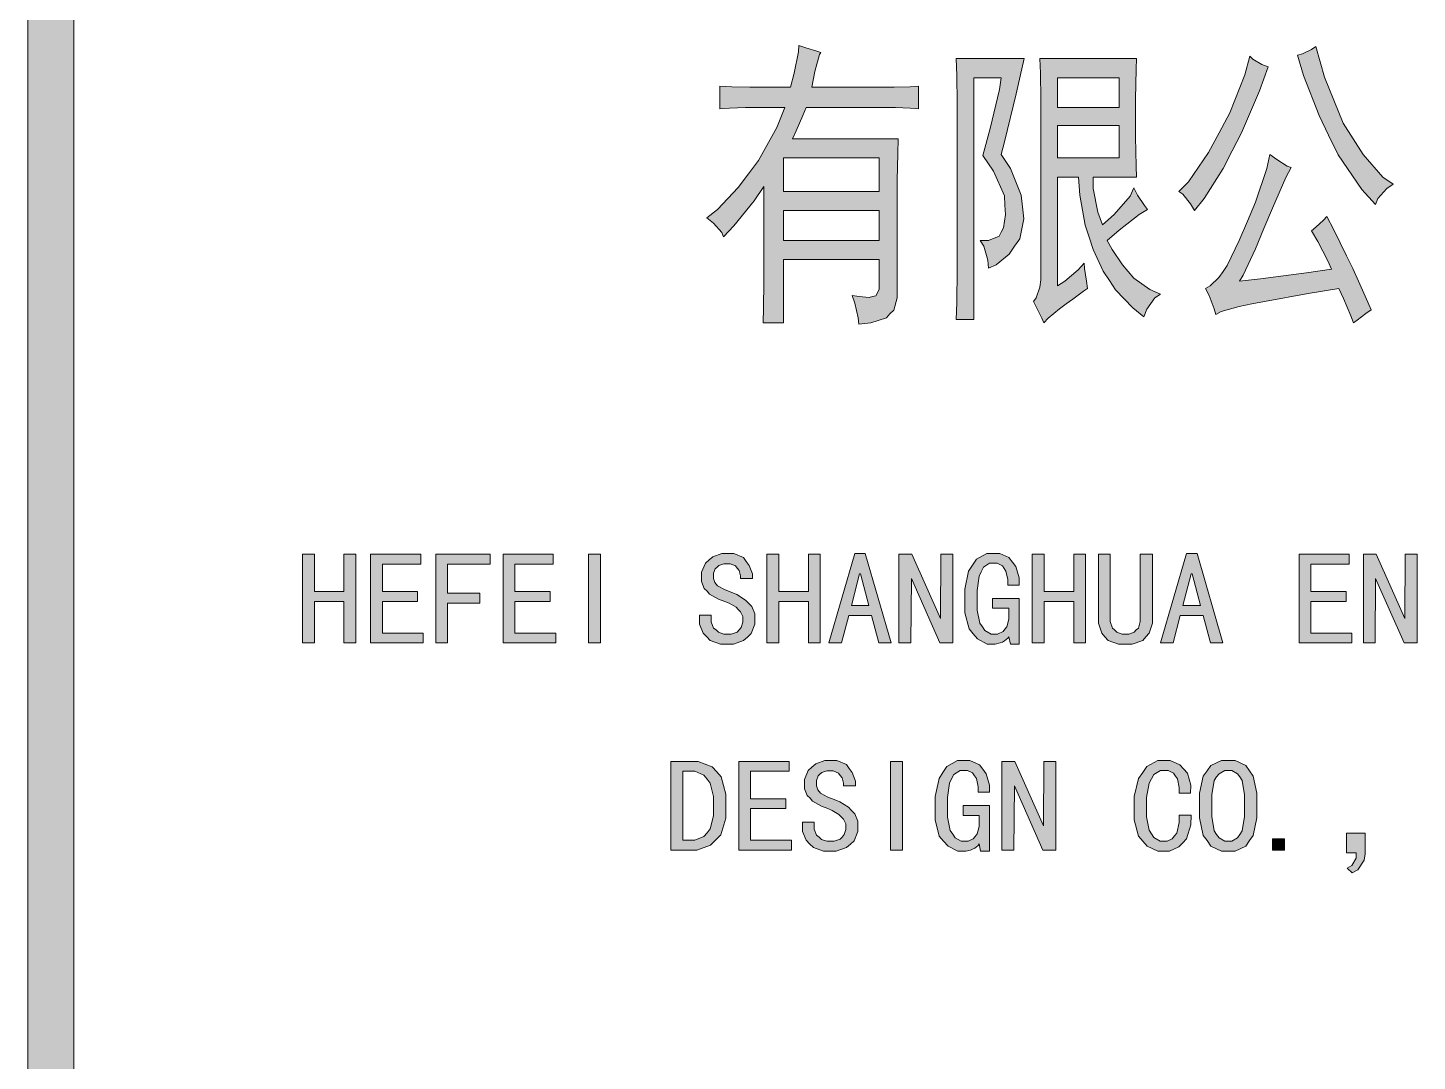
# Model space of a CAD drawing. Header units: millimetres. Extents: x 0 to 586, y 0 to 414.
# Drawn here: x 541.05 to 561.8, y 361.63 to 377.05 of the extents above; entities that cross this region are included whole.
import ezdxf

# ---------------------------------------------------------------- set-up
doc = ezdxf.new("R2010")
doc.units = ezdxf.units.MM

msp = doc.modelspace()

# ---------------------------------------------------------------- hatches: boundary and pattern name
h = msp.add_hatch(color=0)
h.dxf.hatch_style = 2
h.paths.add_polyline_path([(541.736139, 9.860139), (541.048222, 9.860139), (541.048222, 404.223361), (541.736139, 404.223361)])
h = msp.add_hatch(color=0)
h.paths.add_polyline_path([(551.187056, 374.219611), (551.345806, 374.343083), (551.65625, 374.671167), (551.807944, 374.87225), (551.959639, 375.073333), (552.231278, 375.567222), (552.35475, 375.863556), (551.860861, 375.863556), (551.765611, 375.863556), (551.525722, 375.852972), (551.381083, 375.845917), (551.381083, 376.184583), (551.561, 376.174), (551.829111, 376.166944), (551.917306, 376.166944), (552.439417, 376.166944), (552.492333, 376.378611), (552.555833, 376.692583), (552.562889, 376.791361), (552.665194, 376.756083), (552.831, 376.703167), (552.890972, 376.685528), (552.869806, 376.657306), (552.802778, 376.399778), (552.753389, 376.166944), (553.868167, 376.166944), (553.984583, 376.166944), (554.224472, 376.174), (554.347944, 376.184583), (554.347944, 375.845917), (554.224472, 375.852972), (554.00575, 375.863556), (553.906972, 375.863556), (552.67225, 375.863556), (552.622861, 375.747139), (552.520556, 375.514306), (552.467639, 375.397889), (554.044556, 375.397889), (554.0375, 375.175639), (554.030444, 374.773472), (554.030444, 374.593556), (554.030444, 373.147167), (554.030444, 373.023694), (553.977528, 372.84025), (553.921083, 372.783806), (553.868167, 372.723833), (553.635333, 372.64975), (553.455417, 372.632111), (553.448361, 372.727361), (553.398972, 372.942556), (553.360167, 373.058972), (553.462472, 373.041333), (553.614167, 373.03075), (553.660028, 373.041333), (553.709417, 373.051917), (553.758806, 373.147167), (553.758806, 373.238889), (553.758806, 373.595194), (552.330056, 373.595194), (552.330056, 372.64975), (552.026667, 372.64975), (552.033722, 372.872), (552.040778, 373.256528), (552.040778, 373.415278), (552.040778, 374.685278), (551.896139, 374.470083), (551.59275, 374.096139), (551.437528, 373.933861), (551.409306, 373.997361), (551.285833, 374.138472)])
h.paths.add_polyline_path([(553.758806, 374.611194), (553.758806, 375.112139), (552.330056, 375.112139), (552.330056, 374.611194)])
h.paths.add_polyline_path([(553.758806, 373.880944), (553.758806, 374.325444), (552.330056, 374.325444), (552.330056, 373.880944)])
h = msp.add_hatch(color=0)
h.dxf.hatch_style = 2
h.paths.add_polyline_path([(560.281667, 376.773722), (560.412194, 376.318639), (560.690889, 375.630722), (560.839056, 375.397889), (560.987222, 375.165056), (561.283556, 374.826389), (561.43525, 374.720556), (561.34, 374.657056), (561.209472, 374.505361), (561.174194, 374.417167), (560.969583, 374.639417), (560.616806, 375.158), (560.472167, 375.450806), (560.331056, 375.747139), (560.094694, 376.343333), (560.0065, 376.646722), (560.084111, 376.664361), (560.218167, 376.727861)])
h = msp.add_hatch(color=0)
h.dxf.hatch_style = 2
h.paths.add_polyline_path([(555.928389, 376.593806), (555.804917, 376.068167), (555.632056, 375.352028), (555.582667, 375.165056), (555.72025, 374.953389), (555.879, 374.558278), (555.900167, 374.381889), (555.921333, 374.201972), (555.861361, 373.905639), (555.78375, 373.79275), (555.702611, 373.676333), (555.508583, 373.514056), (555.392167, 373.468194), (555.385111, 373.584611), (555.321611, 373.79275), (555.268694, 373.880944), (555.392167, 373.880944), (555.550917, 373.944444), (555.582667, 374.004417), (555.617944, 374.067917), (555.646167, 374.269), (555.639111, 374.406583), (555.632056, 374.544167), (555.46625, 374.914583), (555.311028, 375.147417), (555.420389, 375.549583), (555.557972, 376.131667), (555.582667, 376.308056), (555.173444, 376.308056), (555.173444, 372.702667), (554.912389, 372.702667), (554.919444, 372.953139), (554.9265, 373.4435), (554.9265, 373.683389), (554.9265, 375.771833), (554.9265, 375.934111), (554.919444, 376.343333), (554.912389, 376.593806)])
h = msp.add_hatch(color=0)
h.paths.add_polyline_path([(557.604083, 376.593806), (557.597028, 376.435056), (557.589972, 375.987028), (557.589972, 375.701278), (557.589972, 375.426111), (557.597028, 374.988667), (557.604083, 374.826389), (556.9585, 374.826389), (556.9585, 374.657056), (557.025528, 374.30075), (557.096083, 374.113778), (557.272472, 374.265472), (557.508833, 374.540639), (557.56175, 374.667639), (557.618194, 374.558278), (557.7205, 374.399528), (557.766361, 374.343083), (557.642889, 374.265472), (557.343028, 374.032639), (557.163111, 373.880944), (557.240722, 373.746889), (557.395944, 373.514056), (557.480611, 373.415278), (557.56175, 373.3165), (557.801639, 373.147167), (557.960389, 373.076611), (557.87925, 373.023694), (557.755778, 372.854361), (557.713444, 372.737944), (557.547639, 372.872), (557.290111, 373.143639), (557.198389, 373.281222), (557.106667, 373.422333), (556.954972, 373.743361), (556.895, 373.926806), (556.838556, 374.106722), (556.757417, 374.558278), (556.73625, 374.826389), (556.422278, 374.826389), (556.422278, 373.203611), (556.531639, 373.274167), (556.732722, 373.4435), (556.820917, 373.542278), (556.827972, 373.461139), (556.856194, 373.274167), (556.873833, 373.164806), (556.813861, 373.122472), (556.651583, 373.006056), (556.552806, 372.9355), (556.454028, 372.861417), (556.284694, 372.720306), (556.217667, 372.64975), (556.189444, 372.720306), (556.111833, 372.879056), (556.065972, 372.970778), (556.104778, 373.023694), (556.161222, 373.182444), (556.175333, 373.291806), (556.175333, 375.810639), (556.175333, 375.987028), (556.168278, 376.378611), (556.161222, 376.593806)])
h.paths.add_polyline_path([(557.343028, 375.112139), (557.343028, 375.595444), (556.422278, 375.595444), (556.422278, 375.112139)])
h.paths.add_polyline_path([(557.343028, 375.863556), (557.343028, 376.308056), (556.422278, 376.308056), (556.422278, 375.863556)])
h = msp.add_hatch(color=0)
h.dxf.hatch_style = 2
h.paths.add_polyline_path([(559.569056, 376.470333), (559.438528, 376.114028), (559.170417, 375.486083), (559.032833, 375.217972), (558.89525, 374.953389), (558.613028, 374.505361), (558.468389, 374.325444), (558.411944, 374.424222), (558.295528, 374.568861), (558.235556, 374.611194), (558.380194, 374.755833), (558.680056, 375.193278), (558.838806, 375.486083), (558.997556, 375.782417), (559.223333, 376.353917), (559.293889, 376.629083), (559.33975, 376.58675), (559.477333, 376.505611)])
h = msp.add_hatch(color=0)
h.dxf.hatch_style = 2
h.paths.add_polyline_path([(560.5145, 373.450556), (560.461583, 373.577556), (560.309889, 373.863306), (560.214639, 374.022056), (560.281667, 374.0785), (560.398083, 374.184333), (560.447472, 374.23725), (560.549778, 374.039694), (560.740278, 373.651639), (560.832, 373.461139), (560.920194, 373.270639), (561.057778, 372.960194), (561.107167, 372.843778), (561.029556, 372.790861), (560.899028, 372.692083), (560.846111, 372.64975), (560.803778, 372.755583), (560.694417, 373.013111), (560.623861, 373.164806), (560.16525, 373.087194), (559.516139, 372.970778), (559.325639, 372.9355), (559.138667, 372.896694), (558.867028, 372.819083), (558.785889, 372.773222), (558.764722, 372.861417), (558.687111, 373.058972), (558.634194, 373.164806), (558.701222, 373.203611), (558.83175, 373.327083), (558.89525, 373.415278), (558.955222, 373.507), (559.138667, 373.880944), (559.258611, 374.166694), (559.378556, 374.452444), (559.547889, 374.953389), (559.59375, 375.165056), (559.699583, 375.087444), (559.854806, 374.988667), (559.91125, 374.971028), (559.833639, 374.819333), (559.632556, 374.36425), (559.505556, 374.057333), (559.378556, 373.753944), (559.195111, 373.362361), (559.142194, 373.274167), (559.456167, 373.309444), (560.144083, 373.397639)])
h = msp.add_hatch(color=0)
h.dxf.hatch_style = 2
h.paths.add_polyline_path([(545.948306, 367.873139), (545.768389, 367.873139), (545.768389, 368.4905), (545.327417, 368.4905), (545.327417, 367.873139), (545.151028, 367.873139), (545.151028, 369.196056), (545.327417, 369.196056), (545.327417, 368.638667), (545.768389, 368.638667), (545.768389, 369.196056), (545.948306, 369.196056)])
h = msp.add_hatch(color=0)
h.dxf.hatch_style = 2
h.paths.add_polyline_path([(546.953722, 367.873139), (546.1635, 367.873139), (546.1635, 369.196056), (546.914917, 369.196056), (546.914917, 369.047889), (546.343417, 369.047889), (546.343417, 368.638667), (546.869056, 368.638667), (546.869056, 368.4905), (546.343417, 368.4905), (546.343417, 368.021306), (546.953722, 368.021306)])
h = msp.add_hatch(color=0)
h.dxf.hatch_style = 2
h.paths.add_polyline_path([(547.952083, 369.047889), (547.317083, 369.047889), (547.317083, 368.613972), (547.796861, 368.613972), (547.796861, 368.469333), (547.317083, 368.469333), (547.317083, 367.873139), (547.140694, 367.873139), (547.140694, 369.196056), (547.952083, 369.196056)])
h = msp.add_hatch(color=0)
h.dxf.hatch_style = 2
h.paths.add_polyline_path([(548.932806, 367.873139), (548.146111, 367.873139), (548.146111, 369.196056), (548.894, 369.196056), (548.894, 369.047889), (548.3225, 369.047889), (548.3225, 368.638667), (548.848139, 368.638667), (548.848139, 368.4905), (548.3225, 368.4905), (548.3225, 368.021306), (548.932806, 368.021306)])
h = msp.add_hatch(color=0)
h.dxf.hatch_style = 2
h.paths.add_polyline_path([(549.599556, 367.873139), (549.423167, 367.873139), (549.423167, 369.196056), (549.599556, 369.196056)])
h = msp.add_hatch(color=0)
h.dxf.hatch_style = 2
h.paths.add_polyline_path([(551.906722, 368.243556), (551.906722, 368.155361), (551.850278, 368.01425), (551.793833, 367.961333), (551.737389, 367.908417), (551.585694, 367.8555), (551.486917, 367.8555), (551.391667, 367.8555), (551.239972, 367.911944), (551.187056, 367.964861), (551.130611, 368.021306), (551.077694, 368.155361), (551.077694, 368.2365), (551.077694, 368.289417), (551.254083, 368.289417), (551.254083, 368.243556), (551.254083, 368.187111), (551.289361, 368.095389), (551.324639, 368.067167), (551.359917, 368.035417), (551.441056, 368.003667), (551.486917, 368.003667), (551.550417, 368.003667), (551.638611, 368.035417), (551.670361, 368.070694), (551.698583, 368.102444), (551.726806, 368.183583), (551.726806, 368.229444), (551.726806, 368.26825), (551.691528, 368.338806), (551.65625, 368.370556), (551.6245, 368.405833), (551.522194, 368.465806), (551.455167, 368.4905), (551.363444, 368.525778), (551.229389, 368.603389), (551.190583, 368.645722), (551.14825, 368.688056), (551.109444, 368.790361), (551.109444, 368.846806), (551.109444, 368.927944), (551.165889, 369.062), (551.222333, 369.111389), (551.27525, 369.160778), (551.409306, 369.210167), (551.486917, 369.210167), (551.589222, 369.210167), (551.733861, 369.150194), (551.776194, 369.090222), (551.822056, 369.03025), (551.867917, 368.90325), (551.867917, 368.832694), (551.688, 368.832694), (551.691528, 368.875028), (551.670361, 368.952639), (551.642139, 368.987917), (551.613917, 369.023194), (551.536306, 369.054944), (551.486917, 369.054944), (551.441056, 369.054944), (551.366972, 369.03025), (551.342278, 369.005556), (551.314056, 368.980861), (551.285833, 368.913833), (551.285833, 368.8715), (551.285833, 368.836222), (551.307, 368.77625), (551.328167, 368.751556), (551.349333, 368.726861), (551.462222, 368.666889), (551.550417, 368.631611), (551.635083, 368.596333), (551.765611, 368.511667), (551.811472, 368.465806), (551.857333, 368.416417), (551.906722, 368.307056)])
h = msp.add_hatch(color=0)
h.dxf.hatch_style = 2
h.paths.add_polyline_path([(552.880389, 367.873139), (552.704, 367.873139), (552.704, 368.4905), (552.263028, 368.4905), (552.263028, 367.873139), (552.083111, 367.873139), (552.083111, 369.196056), (552.263028, 369.196056), (552.263028, 368.638667), (552.704, 368.638667), (552.704, 369.196056), (552.880389, 369.196056)])
h = msp.add_hatch(color=0)
h.paths.add_polyline_path([(553.938722, 367.873139), (553.755278, 367.873139), (553.645917, 368.282361), (553.30725, 368.282361), (553.197889, 367.873139), (553.010917, 367.873139), (553.398972, 369.210167), (553.554194, 369.210167)])
h.paths.add_polyline_path([(553.607111, 368.430528), (553.483639, 368.90325), (553.469528, 368.90325), (553.346056, 368.430528)])
h = msp.add_hatch(color=0)
h.dxf.hatch_style = 2
h.paths.add_polyline_path([(554.859472, 367.873139), (554.668972, 367.873139), (554.242111, 368.832694), (554.235056, 367.873139), (554.055139, 367.873139), (554.055139, 369.196056), (554.249167, 369.196056), (554.676028, 368.2365), (554.683083, 369.196056), (554.859472, 369.196056)])
h = msp.add_hatch(color=0)
h.dxf.hatch_style = 2
h.paths.add_polyline_path([(555.850778, 367.8555), (555.72025, 367.8555), (555.695556, 367.964861), (555.681444, 367.943694), (555.632056, 367.904889), (555.600306, 367.88725), (555.568556, 367.873139), (555.494472, 367.8555), (555.455667, 367.8555), (555.374528, 367.8555), (555.229889, 367.933111), (555.166389, 368.007194), (555.102889, 368.084806), (555.039389, 368.324694), (555.039389, 368.4905), (555.039389, 368.673944), (555.095833, 368.945583), (555.155806, 369.033778), (555.21225, 369.121972), (555.371, 369.210167), (555.473306, 369.210167), (555.5615, 369.210167), (555.699083, 369.146667), (555.752, 369.079639), (555.801389, 369.012611), (555.850778, 368.843278), (555.850778, 368.737444), (555.681444, 368.737444), (555.681444, 368.822111), (555.653222, 368.942056), (555.628528, 368.984389), (555.600306, 369.023194), (555.522694, 369.065528), (555.473306, 369.065528), (555.409806, 369.065528), (555.318083, 369.002028), (555.286333, 368.935), (555.254583, 368.8715), (555.226361, 368.656306), (555.226361, 368.508139), (555.226361, 368.3635), (555.265167, 368.165944), (555.303972, 368.113028), (555.33925, 368.056583), (555.430972, 368.003667), (555.480361, 368.003667), (555.52975, 368.003667), (555.610889, 368.042472), (555.639111, 368.07775), (555.667333, 368.113028), (555.695556, 368.229444), (555.695556, 368.307056), (555.695556, 368.391722), (555.455667, 368.391722), (555.455667, 368.536361), (555.850778, 368.536361)])
h = msp.add_hatch(color=0)
h.dxf.hatch_style = 2
h.paths.add_polyline_path([(556.842083, 367.873139), (556.665694, 367.873139), (556.665694, 368.4905), (556.224722, 368.4905), (556.224722, 367.873139), (556.044806, 367.873139), (556.044806, 369.196056), (556.224722, 369.196056), (556.224722, 368.638667), (556.665694, 368.638667), (556.665694, 369.196056), (556.842083, 369.196056)])
h = msp.add_hatch(color=0)
h.dxf.hatch_style = 2
h.paths.add_polyline_path([(557.840444, 368.261194), (557.840444, 368.165944), (557.791056, 368.021306), (557.745194, 367.964861), (557.695806, 367.911944), (557.540583, 367.8555), (557.438278, 367.8555), (557.332444, 367.8555), (557.18075, 367.911944), (557.131361, 367.964861), (557.0855, 368.021306), (557.036111, 368.165944), (557.036111, 368.261194), (557.036111, 369.196056), (557.2125, 369.196056), (557.2125, 368.261194), (557.2125, 368.194167), (557.24425, 368.095389), (557.276, 368.067167), (557.30775, 368.035417), (557.388889, 368.003667), (557.438278, 368.003667), (557.487667, 368.003667), (557.568806, 368.035417), (557.600556, 368.067167), (557.632306, 368.095389), (557.660528, 368.194167), (557.660528, 368.261194), (557.660528, 369.196056), (557.840444, 369.196056)])
h = msp.add_hatch(color=0)
h.paths.add_polyline_path([(558.891722, 367.873139), (558.708278, 367.873139), (558.598917, 368.282361), (558.256722, 368.282361), (558.150889, 367.873139), (557.963917, 367.873139), (558.351972, 369.210167), (558.507194, 369.210167)])
h.paths.add_polyline_path([(558.560111, 368.430528), (558.436639, 368.90325), (558.419, 368.90325), (558.295528, 368.430528)])
h = msp.add_hatch(color=0)
h.dxf.hatch_style = 2
h.paths.add_polyline_path([(560.817889, 367.873139), (560.031194, 367.873139), (560.031194, 369.196056), (560.779083, 369.196056), (560.779083, 369.047889), (560.207583, 369.047889), (560.207583, 368.638667), (560.733222, 368.638667), (560.733222, 368.4905), (560.207583, 368.4905), (560.207583, 368.021306), (560.817889, 368.021306)])
h = msp.add_hatch(color=0)
h.dxf.hatch_style = 2
h.paths.add_polyline_path([(561.795083, 367.873139), (561.601056, 367.873139), (561.174194, 368.832694), (561.167139, 367.873139), (560.99075, 367.873139), (560.99075, 369.196056), (561.18125, 369.196056), (561.608111, 368.2365), (561.615167, 369.196056), (561.795083, 369.196056)])
h = msp.add_hatch(color=0)
h.paths.add_polyline_path([(551.469278, 365.438972), (551.469278, 365.259056), (551.395194, 365.008583), (551.317583, 364.930972), (551.2435, 364.856889), (551.038889, 364.779278), (550.911889, 364.779278), (550.650833, 364.779278), (550.650833, 366.102194), (550.911889, 366.102194), (551.056528, 366.102194), (551.268194, 366.024583), (551.335222, 365.9505), (551.40225, 365.872889), (551.469278, 365.615361)])
h.paths.add_polyline_path([(551.285833, 365.438972), (551.285833, 365.580083), (551.236444, 365.781167), (551.190583, 365.841139), (551.144722, 365.897583), (551.007139, 365.957556), (550.911889, 365.957556), (550.827222, 365.957556), (550.827222, 364.927444), (550.911889, 364.927444), (551.007139, 364.927444), (551.144722, 364.983889), (551.190583, 365.040333), (551.236444, 365.096778), (551.285833, 365.294333)])
h = msp.add_hatch(color=0)
h.dxf.hatch_style = 2
h.paths.add_polyline_path([(552.453528, 364.779278), (551.663306, 364.779278), (551.663306, 366.102194), (552.414722, 366.102194), (552.414722, 365.957556), (551.839694, 365.957556), (551.839694, 365.544806), (552.368861, 365.544806), (552.368861, 365.400167), (551.839694, 365.400167), (551.839694, 364.927444), (552.453528, 364.927444)])
h = msp.add_hatch(color=0)
h.dxf.hatch_style = 2
h.paths.add_polyline_path([(553.441306, 365.153222), (553.441306, 365.0615), (553.388389, 364.920389), (553.331944, 364.871), (553.2755, 364.818083), (553.120278, 364.765167), (553.025028, 364.765167), (552.929778, 364.765167), (552.778083, 364.818083), (552.721639, 364.874528), (552.668722, 364.927444), (552.615806, 365.0615), (552.615806, 365.142639), (552.615806, 365.199083), (552.792194, 365.199083), (552.792194, 365.153222), (552.792194, 365.09325), (552.827472, 365.005056), (552.86275, 364.973306), (552.898028, 364.941556), (552.979167, 364.913333), (553.025028, 364.913333), (553.088528, 364.913333), (553.176722, 364.945083), (553.208472, 364.976833), (553.236694, 365.012111), (553.264917, 365.089722), (553.264917, 365.135583), (553.264917, 365.174389), (553.229639, 365.244944), (553.194361, 365.280222), (553.159083, 365.311972), (553.060306, 365.371944), (552.993278, 365.400167), (552.901556, 365.435444), (552.7675, 365.513056), (552.728694, 365.555389), (552.686361, 365.597722), (552.647556, 365.6965), (552.647556, 365.756472), (552.647556, 365.837611), (552.700472, 365.968139), (552.756917, 366.017528), (552.813361, 366.070444), (552.947417, 366.119833), (553.025028, 366.119833), (553.127333, 366.119833), (553.271972, 366.059861), (553.314306, 365.999889), (553.360167, 365.939917), (553.406028, 365.809389), (553.406028, 365.738833), (553.226111, 365.738833), (553.229639, 365.781167), (553.208472, 365.858778), (553.18025, 365.894056), (553.152028, 365.929333), (553.074417, 365.964611), (553.025028, 365.964611), (552.979167, 365.964611), (552.905083, 365.939917), (552.876861, 365.915222), (552.852167, 365.890528), (552.823944, 365.819972), (552.823944, 365.777639), (552.823944, 365.742361), (552.845111, 365.682389), (552.866278, 365.657694), (552.887444, 365.633), (552.996806, 365.573028), (553.088528, 365.53775), (553.173194, 365.502472), (553.303722, 365.421333), (553.349583, 365.371944), (553.395444, 365.322556), (553.441306, 365.213194)])
h = msp.add_hatch(color=0)
h.dxf.hatch_style = 2
h.paths.add_polyline_path([(554.108056, 364.779278), (553.931667, 364.779278), (553.931667, 366.102194), (554.108056, 366.102194)])
h = msp.add_hatch(color=0)
h.dxf.hatch_style = 2
h.paths.add_polyline_path([(555.409806, 364.765167), (555.27575, 364.765167), (555.254583, 364.874528), (555.236944, 364.849833), (555.191083, 364.811028), (555.155806, 364.796917), (555.124056, 364.779278), (555.0535, 364.765167), (555.014694, 364.765167), (554.933556, 364.765167), (554.788917, 364.83925), (554.721889, 364.916861), (554.658389, 364.990944), (554.594889, 365.234361), (554.594889, 365.400167), (554.594889, 365.580083), (554.654861, 365.851722), (554.711306, 365.939917), (554.771278, 366.031639), (554.930028, 366.119833), (555.028806, 366.119833), (555.117, 366.119833), (555.258111, 366.052806), (555.3075, 365.989306), (555.356889, 365.922278), (555.409806, 365.752944), (555.409806, 365.647111), (555.236944, 365.647111), (555.236944, 365.72825), (555.21225, 365.851722), (555.184028, 365.890528), (555.155806, 365.932861), (555.078194, 365.971667), (555.028806, 365.971667), (554.968833, 365.971667), (554.873583, 365.908167), (554.841833, 365.844667), (554.813611, 365.781167), (554.781861, 365.565972), (554.781861, 365.414278), (554.781861, 365.273167), (554.820667, 365.075611), (554.859472, 365.019167), (554.898278, 364.96625), (554.986472, 364.913333), (555.035861, 364.913333), (555.088778, 364.913333), (555.166389, 364.948611), (555.194611, 364.983889), (555.222833, 365.022694), (555.254583, 365.135583), (555.254583, 365.213194), (555.254583, 365.297861), (555.014694, 365.297861), (555.014694, 365.446028), (555.409806, 365.446028)])
h = msp.add_hatch(color=0)
h.dxf.hatch_style = 2
h.paths.add_polyline_path([(556.397583, 364.779278), (556.203556, 364.779278), (555.780222, 365.738833), (555.773167, 364.779278), (555.59325, 364.779278), (555.59325, 366.102194), (555.787278, 366.102194), (556.214139, 365.142639), (556.221194, 366.102194), (556.397583, 366.102194)])
h = msp.add_hatch(color=0)
h.dxf.hatch_style = 2
h.paths.add_polyline_path([(558.419, 365.304917), (558.415472, 365.160278), (558.351972, 364.952139), (558.295528, 364.888639), (558.235556, 364.828667), (558.097972, 364.765167), (558.016833, 364.765167), (557.921583, 364.765167), (557.762833, 364.83925), (557.699333, 364.916861), (557.632306, 364.990944), (557.568806, 365.234361), (557.568806, 365.400167), (557.568806, 365.580083), (557.632306, 365.851722), (557.695806, 365.939917), (557.759306, 366.031639), (557.921583, 366.119833), (558.023889, 366.119833), (558.108556, 366.119833), (558.249667, 366.056333), (558.306111, 365.992833), (558.362556, 365.929333), (558.415472, 365.749417), (558.411944, 365.633), (558.239083, 365.633), (558.239083, 365.717667), (558.214389, 365.844667), (558.186167, 365.887), (558.157944, 365.929333), (558.076806, 365.971667), (558.023889, 365.971667), (557.960389, 365.971667), (557.861611, 365.908167), (557.826333, 365.844667), (557.791056, 365.781167), (557.75225, 365.565972), (557.75225, 365.414278), (557.75225, 365.276694), (557.791056, 365.079139), (557.826333, 365.022694), (557.861611, 364.969778), (557.956861, 364.913333), (558.016833, 364.913333), (558.059167, 364.913333), (558.136778, 364.952139), (558.172056, 364.994472), (558.203806, 365.033278), (558.239083, 365.192028), (558.239083, 365.304917)])
h = msp.add_hatch(color=0)
h.paths.add_polyline_path([(559.399722, 365.446028), (559.399722, 365.262583), (559.343278, 365.001528), (559.290361, 364.923917), (559.233917, 364.842778), (559.075167, 364.765167), (558.976389, 364.765167), (558.874083, 364.765167), (558.715333, 364.842778), (558.658889, 364.923917), (558.598917, 365.001528), (558.542472, 365.262583), (558.542472, 365.446028), (558.542472, 365.629472), (558.598917, 365.887), (558.658889, 365.964611), (558.715333, 366.042222), (558.874083, 366.119833), (558.976389, 366.119833), (559.075167, 366.119833), (559.233917, 366.042222), (559.290361, 365.964611), (559.343278, 365.887), (559.399722, 365.629472)])
h.paths.add_polyline_path([(559.216278, 365.446028), (559.216278, 365.608306), (559.181, 365.819972), (559.145722, 365.872889), (559.110444, 365.922278), (559.025778, 365.971667), (558.976389, 365.971667), (558.923472, 365.971667), (558.838806, 365.922278), (558.8, 365.872889), (558.764722, 365.819972), (558.729444, 365.608306), (558.729444, 365.446028), (558.729444, 365.28375), (558.764722, 365.068556), (558.8, 365.015639), (558.838806, 364.962722), (558.923472, 364.913333), (558.976389, 364.913333), (559.025778, 364.913333), (559.110444, 364.962722), (559.145722, 365.015639), (559.181, 365.068556), (559.216278, 365.28375)])
h = msp.add_hatch(color=0)
h.dxf.hatch_style = 2
h.paths.add_polyline_path([(559.812472, 364.779278), (559.632556, 364.779278), (559.632556, 364.952139), (559.812472, 364.952139)])
h = msp.add_hatch(color=0)
h.dxf.hatch_style = 2
h.paths.add_polyline_path([(560.740278, 365.036806), (561.018972, 365.036806), (561.018972, 364.726361), (561.004861, 364.631111), (560.909611, 364.486472), (560.824944, 364.440611), (560.747333, 364.511167), (560.817889, 364.549972), (560.884917, 364.662861), (560.884917, 364.740472), (560.740278, 364.740472)])

# ---------------------------------------------------------------- linework, layer by layer
at = {"color": 0, "lineweight": 0}
for points in [[(541.736139, 9.860139), (541.048222, 9.860139), (541.048222, 404.223361), (541.736139, 404.223361)], [(551.187056, 374.219611), (551.345806, 374.343083), (551.65625, 374.671167), (551.807944, 374.87225), (551.959639, 375.073333), (552.231278, 375.567222), (552.35475, 375.863556), (551.860861, 375.863556), (551.765611, 375.863556), (551.525722, 375.852972), (551.381083, 375.845917), (551.381083, 376.184583), (551.561, 376.174), (551.829111, 376.166944), (551.917306, 376.166944), (552.439417, 376.166944), (552.492333, 376.378611), (552.555833, 376.692583), (552.562889, 376.791361), (552.665194, 376.756083), (552.831, 376.703167), (552.890972, 376.685528), (552.869806, 376.657306), (552.802778, 376.399778), (552.753389, 376.166944), (553.868167, 376.166944), (553.984583, 376.166944), (554.224472, 376.174), (554.347944, 376.184583), (554.347944, 375.845917), (554.224472, 375.852972), (554.00575, 375.863556), (553.906972, 375.863556), (552.67225, 375.863556), (552.622861, 375.747139), (552.520556, 375.514306), (552.467639, 375.397889), (554.044556, 375.397889), (554.0375, 375.175639), (554.030444, 374.773472), (554.030444, 374.593556), (554.030444, 373.147167), (554.030444, 373.023694), (553.977528, 372.84025), (553.921083, 372.783806), (553.868167, 372.723833), (553.635333, 372.64975), (553.455417, 372.632111), (553.448361, 372.727361), (553.398972, 372.942556), (553.360167, 373.058972), (553.462472, 373.041333), (553.614167, 373.03075), (553.660028, 373.041333), (553.709417, 373.051917), (553.758806, 373.147167), (553.758806, 373.238889), (553.758806, 373.595194), (552.330056, 373.595194), (552.330056, 372.64975), (552.026667, 372.64975), (552.033722, 372.872), (552.040778, 373.256528), (552.040778, 373.415278), (552.040778, 374.685278), (551.896139, 374.470083), (551.59275, 374.096139), (551.437528, 373.933861), (551.409306, 373.997361), (551.285833, 374.138472)], [(560.281667, 376.773722), (560.412194, 376.318639), (560.690889, 375.630722), (560.839056, 375.397889), (560.987222, 375.165056), (561.283556, 374.826389), (561.43525, 374.720556), (561.34, 374.657056), (561.209472, 374.505361), (561.174194, 374.417167), (560.969583, 374.639417), (560.616806, 375.158), (560.472167, 375.450806), (560.331056, 375.747139), (560.094694, 376.343333), (560.0065, 376.646722), (560.084111, 376.664361), (560.218167, 376.727861)], [(555.928389, 376.593806), (555.804917, 376.068167), (555.632056, 375.352028), (555.582667, 375.165056), (555.72025, 374.953389), (555.879, 374.558278), (555.900167, 374.381889), (555.921333, 374.201972), (555.861361, 373.905639), (555.78375, 373.79275), (555.702611, 373.676333), (555.508583, 373.514056), (555.392167, 373.468194), (555.385111, 373.584611), (555.321611, 373.79275), (555.268694, 373.880944), (555.392167, 373.880944), (555.550917, 373.944444), (555.582667, 374.004417), (555.617944, 374.067917), (555.646167, 374.269), (555.639111, 374.406583), (555.632056, 374.544167), (555.46625, 374.914583), (555.311028, 375.147417), (555.420389, 375.549583), (555.557972, 376.131667), (555.582667, 376.308056), (555.173444, 376.308056), (555.173444, 372.702667), (554.912389, 372.702667), (554.919444, 372.953139), (554.9265, 373.4435), (554.9265, 373.683389), (554.9265, 375.771833), (554.9265, 375.934111), (554.919444, 376.343333), (554.912389, 376.593806)], [(557.604083, 376.593806), (557.597028, 376.435056), (557.589972, 375.987028), (557.589972, 375.701278), (557.589972, 375.426111), (557.597028, 374.988667), (557.604083, 374.826389), (556.9585, 374.826389), (556.9585, 374.657056), (557.025528, 374.30075), (557.096083, 374.113778), (557.272472, 374.265472), (557.508833, 374.540639), (557.56175, 374.667639), (557.618194, 374.558278), (557.7205, 374.399528), (557.766361, 374.343083), (557.642889, 374.265472), (557.343028, 374.032639), (557.163111, 373.880944), (557.240722, 373.746889), (557.395944, 373.514056), (557.480611, 373.415278), (557.56175, 373.3165), (557.801639, 373.147167), (557.960389, 373.076611), (557.87925, 373.023694), (557.755778, 372.854361), (557.713444, 372.737944), (557.547639, 372.872), (557.290111, 373.143639), (557.198389, 373.281222), (557.106667, 373.422333), (556.954972, 373.743361), (556.895, 373.926806), (556.838556, 374.106722), (556.757417, 374.558278), (556.73625, 374.826389), (556.422278, 374.826389), (556.422278, 373.203611), (556.531639, 373.274167), (556.732722, 373.4435), (556.820917, 373.542278), (556.827972, 373.461139), (556.856194, 373.274167), (556.873833, 373.164806), (556.813861, 373.122472), (556.651583, 373.006056), (556.552806, 372.9355), (556.454028, 372.861417), (556.284694, 372.720306), (556.217667, 372.64975), (556.189444, 372.720306), (556.111833, 372.879056), (556.065972, 372.970778), (556.104778, 373.023694), (556.161222, 373.182444), (556.175333, 373.291806), (556.175333, 375.810639), (556.175333, 375.987028), (556.168278, 376.378611), (556.161222, 376.593806)], [(559.569056, 376.470333), (559.438528, 376.114028), (559.170417, 375.486083), (559.032833, 375.217972), (558.89525, 374.953389), (558.613028, 374.505361), (558.468389, 374.325444), (558.411944, 374.424222), (558.295528, 374.568861), (558.235556, 374.611194), (558.380194, 374.755833), (558.680056, 375.193278), (558.838806, 375.486083), (558.997556, 375.782417), (559.223333, 376.353917), (559.293889, 376.629083), (559.33975, 376.58675), (559.477333, 376.505611)], [(557.343028, 375.863556), (557.343028, 376.308056), (556.422278, 376.308056), (556.422278, 375.863556)], [(557.343028, 375.112139), (557.343028, 375.595444), (556.422278, 375.595444), (556.422278, 375.112139)], [(553.758806, 374.611194), (553.758806, 375.112139), (552.330056, 375.112139), (552.330056, 374.611194)], [(560.5145, 373.450556), (560.461583, 373.577556), (560.309889, 373.863306), (560.214639, 374.022056), (560.281667, 374.0785), (560.398083, 374.184333), (560.447472, 374.23725), (560.549778, 374.039694), (560.740278, 373.651639), (560.832, 373.461139), (560.920194, 373.270639), (561.057778, 372.960194), (561.107167, 372.843778), (561.029556, 372.790861), (560.899028, 372.692083), (560.846111, 372.64975), (560.803778, 372.755583), (560.694417, 373.013111), (560.623861, 373.164806), (560.16525, 373.087194), (559.516139, 372.970778), (559.325639, 372.9355), (559.138667, 372.896694), (558.867028, 372.819083), (558.785889, 372.773222), (558.764722, 372.861417), (558.687111, 373.058972), (558.634194, 373.164806), (558.701222, 373.203611), (558.83175, 373.327083), (558.89525, 373.415278), (558.955222, 373.507), (559.138667, 373.880944), (559.258611, 374.166694), (559.378556, 374.452444), (559.547889, 374.953389), (559.59375, 375.165056), (559.699583, 375.087444), (559.854806, 374.988667), (559.91125, 374.971028), (559.833639, 374.819333), (559.632556, 374.36425), (559.505556, 374.057333), (559.378556, 373.753944), (559.195111, 373.362361), (559.142194, 373.274167), (559.456167, 373.309444), (560.144083, 373.397639)], [(553.758806, 373.880944), (553.758806, 374.325444), (552.330056, 374.325444), (552.330056, 373.880944)], [(545.948306, 367.873139), (545.768389, 367.873139), (545.768389, 368.4905), (545.327417, 368.4905), (545.327417, 367.873139), (545.151028, 367.873139), (545.151028, 369.196056), (545.327417, 369.196056), (545.327417, 368.638667), (545.768389, 368.638667), (545.768389, 369.196056), (545.948306, 369.196056)], [(546.953722, 367.873139), (546.1635, 367.873139), (546.1635, 369.196056), (546.914917, 369.196056), (546.914917, 369.047889), (546.343417, 369.047889), (546.343417, 368.638667), (546.869056, 368.638667), (546.869056, 368.4905), (546.343417, 368.4905), (546.343417, 368.021306), (546.953722, 368.021306)], [(547.952083, 369.047889), (547.317083, 369.047889), (547.317083, 368.613972), (547.796861, 368.613972), (547.796861, 368.469333), (547.317083, 368.469333), (547.317083, 367.873139), (547.140694, 367.873139), (547.140694, 369.196056), (547.952083, 369.196056)], [(548.932806, 367.873139), (548.146111, 367.873139), (548.146111, 369.196056), (548.894, 369.196056), (548.894, 369.047889), (548.3225, 369.047889), (548.3225, 368.638667), (548.848139, 368.638667), (548.848139, 368.4905), (548.3225, 368.4905), (548.3225, 368.021306), (548.932806, 368.021306)], [(549.599556, 367.873139), (549.423167, 367.873139), (549.423167, 369.196056), (549.599556, 369.196056)], [(551.906722, 368.243556), (551.906722, 368.155361), (551.850278, 368.01425), (551.793833, 367.961333), (551.737389, 367.908417), (551.585694, 367.8555), (551.486917, 367.8555), (551.391667, 367.8555), (551.239972, 367.911944), (551.187056, 367.964861), (551.130611, 368.021306), (551.077694, 368.155361), (551.077694, 368.2365), (551.077694, 368.289417), (551.254083, 368.289417), (551.254083, 368.243556), (551.254083, 368.187111), (551.289361, 368.095389), (551.324639, 368.067167), (551.359917, 368.035417), (551.441056, 368.003667), (551.486917, 368.003667), (551.550417, 368.003667), (551.638611, 368.035417), (551.670361, 368.070694), (551.698583, 368.102444), (551.726806, 368.183583), (551.726806, 368.229444), (551.726806, 368.26825), (551.691528, 368.338806), (551.65625, 368.370556), (551.6245, 368.405833), (551.522194, 368.465806), (551.455167, 368.4905), (551.363444, 368.525778), (551.229389, 368.603389), (551.190583, 368.645722), (551.14825, 368.688056), (551.109444, 368.790361), (551.109444, 368.846806), (551.109444, 368.927944), (551.165889, 369.062), (551.222333, 369.111389), (551.27525, 369.160778), (551.409306, 369.210167), (551.486917, 369.210167), (551.589222, 369.210167), (551.733861, 369.150194), (551.776194, 369.090222), (551.822056, 369.03025), (551.867917, 368.90325), (551.867917, 368.832694), (551.688, 368.832694), (551.691528, 368.875028), (551.670361, 368.952639), (551.642139, 368.987917), (551.613917, 369.023194), (551.536306, 369.054944), (551.486917, 369.054944), (551.441056, 369.054944), (551.366972, 369.03025), (551.342278, 369.005556), (551.314056, 368.980861), (551.285833, 368.913833), (551.285833, 368.8715), (551.285833, 368.836222), (551.307, 368.77625), (551.328167, 368.751556), (551.349333, 368.726861), (551.462222, 368.666889), (551.550417, 368.631611), (551.635083, 368.596333), (551.765611, 368.511667), (551.811472, 368.465806), (551.857333, 368.416417), (551.906722, 368.307056)], [(552.880389, 367.873139), (552.704, 367.873139), (552.704, 368.4905), (552.263028, 368.4905), (552.263028, 367.873139), (552.083111, 367.873139), (552.083111, 369.196056), (552.263028, 369.196056), (552.263028, 368.638667), (552.704, 368.638667), (552.704, 369.196056), (552.880389, 369.196056)], [(553.938722, 367.873139), (553.755278, 367.873139), (553.645917, 368.282361), (553.30725, 368.282361), (553.197889, 367.873139), (553.010917, 367.873139), (553.398972, 369.210167), (553.554194, 369.210167)], [(554.859472, 367.873139), (554.668972, 367.873139), (554.242111, 368.832694), (554.235056, 367.873139), (554.055139, 367.873139), (554.055139, 369.196056), (554.249167, 369.196056), (554.676028, 368.2365), (554.683083, 369.196056), (554.859472, 369.196056)], [(555.850778, 367.8555), (555.72025, 367.8555), (555.695556, 367.964861), (555.681444, 367.943694), (555.632056, 367.904889), (555.600306, 367.88725), (555.568556, 367.873139), (555.494472, 367.8555), (555.455667, 367.8555), (555.374528, 367.8555), (555.229889, 367.933111), (555.166389, 368.007194), (555.102889, 368.084806), (555.039389, 368.324694), (555.039389, 368.4905), (555.039389, 368.673944), (555.095833, 368.945583), (555.155806, 369.033778), (555.21225, 369.121972), (555.371, 369.210167), (555.473306, 369.210167), (555.5615, 369.210167), (555.699083, 369.146667), (555.752, 369.079639), (555.801389, 369.012611), (555.850778, 368.843278), (555.850778, 368.737444), (555.681444, 368.737444), (555.681444, 368.822111), (555.653222, 368.942056), (555.628528, 368.984389), (555.600306, 369.023194), (555.522694, 369.065528), (555.473306, 369.065528), (555.409806, 369.065528), (555.318083, 369.002028), (555.286333, 368.935), (555.254583, 368.8715), (555.226361, 368.656306), (555.226361, 368.508139), (555.226361, 368.3635), (555.265167, 368.165944), (555.303972, 368.113028), (555.33925, 368.056583), (555.430972, 368.003667), (555.480361, 368.003667), (555.52975, 368.003667), (555.610889, 368.042472), (555.639111, 368.07775), (555.667333, 368.113028), (555.695556, 368.229444), (555.695556, 368.307056), (555.695556, 368.391722), (555.455667, 368.391722), (555.455667, 368.536361), (555.850778, 368.536361)], [(556.842083, 367.873139), (556.665694, 367.873139), (556.665694, 368.4905), (556.224722, 368.4905), (556.224722, 367.873139), (556.044806, 367.873139), (556.044806, 369.196056), (556.224722, 369.196056), (556.224722, 368.638667), (556.665694, 368.638667), (556.665694, 369.196056), (556.842083, 369.196056)], [(557.840444, 368.261194), (557.840444, 368.165944), (557.791056, 368.021306), (557.745194, 367.964861), (557.695806, 367.911944), (557.540583, 367.8555), (557.438278, 367.8555), (557.332444, 367.8555), (557.18075, 367.911944), (557.131361, 367.964861), (557.0855, 368.021306), (557.036111, 368.165944), (557.036111, 368.261194), (557.036111, 369.196056), (557.2125, 369.196056), (557.2125, 368.261194), (557.2125, 368.194167), (557.24425, 368.095389), (557.276, 368.067167), (557.30775, 368.035417), (557.388889, 368.003667), (557.438278, 368.003667), (557.487667, 368.003667), (557.568806, 368.035417), (557.600556, 368.067167), (557.632306, 368.095389), (557.660528, 368.194167), (557.660528, 368.261194), (557.660528, 369.196056), (557.840444, 369.196056)], [(558.891722, 367.873139), (558.708278, 367.873139), (558.598917, 368.282361), (558.256722, 368.282361), (558.150889, 367.873139), (557.963917, 367.873139), (558.351972, 369.210167), (558.507194, 369.210167)], [(560.817889, 367.873139), (560.031194, 367.873139), (560.031194, 369.196056), (560.779083, 369.196056), (560.779083, 369.047889), (560.207583, 369.047889), (560.207583, 368.638667), (560.733222, 368.638667), (560.733222, 368.4905), (560.207583, 368.4905), (560.207583, 368.021306), (560.817889, 368.021306)], [(561.795083, 367.873139), (561.601056, 367.873139), (561.174194, 368.832694), (561.167139, 367.873139), (560.99075, 367.873139), (560.99075, 369.196056), (561.18125, 369.196056), (561.608111, 368.2365), (561.615167, 369.196056), (561.795083, 369.196056)], [(553.607111, 368.430528), (553.483639, 368.90325), (553.469528, 368.90325), (553.346056, 368.430528)], [(558.560111, 368.430528), (558.436639, 368.90325), (558.419, 368.90325), (558.295528, 368.430528)], [(551.469278, 365.438972), (551.469278, 365.259056), (551.395194, 365.008583), (551.317583, 364.930972), (551.2435, 364.856889), (551.038889, 364.779278), (550.911889, 364.779278), (550.650833, 364.779278), (550.650833, 366.102194), (550.911889, 366.102194), (551.056528, 366.102194), (551.268194, 366.024583), (551.335222, 365.9505), (551.40225, 365.872889), (551.469278, 365.615361)], [(552.453528, 364.779278), (551.663306, 364.779278), (551.663306, 366.102194), (552.414722, 366.102194), (552.414722, 365.957556), (551.839694, 365.957556), (551.839694, 365.544806), (552.368861, 365.544806), (552.368861, 365.400167), (551.839694, 365.400167), (551.839694, 364.927444), (552.453528, 364.927444)], [(553.441306, 365.153222), (553.441306, 365.0615), (553.388389, 364.920389), (553.331944, 364.871), (553.2755, 364.818083), (553.120278, 364.765167), (553.025028, 364.765167), (552.929778, 364.765167), (552.778083, 364.818083), (552.721639, 364.874528), (552.668722, 364.927444), (552.615806, 365.0615), (552.615806, 365.142639), (552.615806, 365.199083), (552.792194, 365.199083), (552.792194, 365.153222), (552.792194, 365.09325), (552.827472, 365.005056), (552.86275, 364.973306), (552.898028, 364.941556), (552.979167, 364.913333), (553.025028, 364.913333), (553.088528, 364.913333), (553.176722, 364.945083), (553.208472, 364.976833), (553.236694, 365.012111), (553.264917, 365.089722), (553.264917, 365.135583), (553.264917, 365.174389), (553.229639, 365.244944), (553.194361, 365.280222), (553.159083, 365.311972), (553.060306, 365.371944), (552.993278, 365.400167), (552.901556, 365.435444), (552.7675, 365.513056), (552.728694, 365.555389), (552.686361, 365.597722), (552.647556, 365.6965), (552.647556, 365.756472), (552.647556, 365.837611), (552.700472, 365.968139), (552.756917, 366.017528), (552.813361, 366.070444), (552.947417, 366.119833), (553.025028, 366.119833), (553.127333, 366.119833), (553.271972, 366.059861), (553.314306, 365.999889), (553.360167, 365.939917), (553.406028, 365.809389), (553.406028, 365.738833), (553.226111, 365.738833), (553.229639, 365.781167), (553.208472, 365.858778), (553.18025, 365.894056), (553.152028, 365.929333), (553.074417, 365.964611), (553.025028, 365.964611), (552.979167, 365.964611), (552.905083, 365.939917), (552.876861, 365.915222), (552.852167, 365.890528), (552.823944, 365.819972), (552.823944, 365.777639), (552.823944, 365.742361), (552.845111, 365.682389), (552.866278, 365.657694), (552.887444, 365.633), (552.996806, 365.573028), (553.088528, 365.53775), (553.173194, 365.502472), (553.303722, 365.421333), (553.349583, 365.371944), (553.395444, 365.322556), (553.441306, 365.213194)], [(554.108056, 364.779278), (553.931667, 364.779278), (553.931667, 366.102194), (554.108056, 366.102194)], [(555.409806, 364.765167), (555.27575, 364.765167), (555.254583, 364.874528), (555.236944, 364.849833), (555.191083, 364.811028), (555.155806, 364.796917), (555.124056, 364.779278), (555.0535, 364.765167), (555.014694, 364.765167), (554.933556, 364.765167), (554.788917, 364.83925), (554.721889, 364.916861), (554.658389, 364.990944), (554.594889, 365.234361), (554.594889, 365.400167), (554.594889, 365.580083), (554.654861, 365.851722), (554.711306, 365.939917), (554.771278, 366.031639), (554.930028, 366.119833), (555.028806, 366.119833), (555.117, 366.119833), (555.258111, 366.052806), (555.3075, 365.989306), (555.356889, 365.922278), (555.409806, 365.752944), (555.409806, 365.647111), (555.236944, 365.647111), (555.236944, 365.72825), (555.21225, 365.851722), (555.184028, 365.890528), (555.155806, 365.932861), (555.078194, 365.971667), (555.028806, 365.971667), (554.968833, 365.971667), (554.873583, 365.908167), (554.841833, 365.844667), (554.813611, 365.781167), (554.781861, 365.565972), (554.781861, 365.414278), (554.781861, 365.273167), (554.820667, 365.075611), (554.859472, 365.019167), (554.898278, 364.96625), (554.986472, 364.913333), (555.035861, 364.913333), (555.088778, 364.913333), (555.166389, 364.948611), (555.194611, 364.983889), (555.222833, 365.022694), (555.254583, 365.135583), (555.254583, 365.213194), (555.254583, 365.297861), (555.014694, 365.297861), (555.014694, 365.446028), (555.409806, 365.446028)], [(556.397583, 364.779278), (556.203556, 364.779278), (555.780222, 365.738833), (555.773167, 364.779278), (555.59325, 364.779278), (555.59325, 366.102194), (555.787278, 366.102194), (556.214139, 365.142639), (556.221194, 366.102194), (556.397583, 366.102194)], [(558.419, 365.304917), (558.415472, 365.160278), (558.351972, 364.952139), (558.295528, 364.888639), (558.235556, 364.828667), (558.097972, 364.765167), (558.016833, 364.765167), (557.921583, 364.765167), (557.762833, 364.83925), (557.699333, 364.916861), (557.632306, 364.990944), (557.568806, 365.234361), (557.568806, 365.400167), (557.568806, 365.580083), (557.632306, 365.851722), (557.695806, 365.939917), (557.759306, 366.031639), (557.921583, 366.119833), (558.023889, 366.119833), (558.108556, 366.119833), (558.249667, 366.056333), (558.306111, 365.992833), (558.362556, 365.929333), (558.415472, 365.749417), (558.411944, 365.633), (558.239083, 365.633), (558.239083, 365.717667), (558.214389, 365.844667), (558.186167, 365.887), (558.157944, 365.929333), (558.076806, 365.971667), (558.023889, 365.971667), (557.960389, 365.971667), (557.861611, 365.908167), (557.826333, 365.844667), (557.791056, 365.781167), (557.75225, 365.565972), (557.75225, 365.414278), (557.75225, 365.276694), (557.791056, 365.079139), (557.826333, 365.022694), (557.861611, 364.969778), (557.956861, 364.913333), (558.016833, 364.913333), (558.059167, 364.913333), (558.136778, 364.952139), (558.172056, 364.994472), (558.203806, 365.033278), (558.239083, 365.192028), (558.239083, 365.304917)], [(559.399722, 365.446028), (559.399722, 365.262583), (559.343278, 365.001528), (559.290361, 364.923917), (559.233917, 364.842778), (559.075167, 364.765167), (558.976389, 364.765167), (558.874083, 364.765167), (558.715333, 364.842778), (558.658889, 364.923917), (558.598917, 365.001528), (558.542472, 365.262583), (558.542472, 365.446028), (558.542472, 365.629472), (558.598917, 365.887), (558.658889, 365.964611), (558.715333, 366.042222), (558.874083, 366.119833), (558.976389, 366.119833), (559.075167, 366.119833), (559.233917, 366.042222), (559.290361, 365.964611), (559.343278, 365.887), (559.399722, 365.629472)], [(551.285833, 365.438972), (551.285833, 365.580083), (551.236444, 365.781167), (551.190583, 365.841139), (551.144722, 365.897583), (551.007139, 365.957556), (550.911889, 365.957556), (550.827222, 365.957556), (550.827222, 364.927444), (550.911889, 364.927444), (551.007139, 364.927444), (551.144722, 364.983889), (551.190583, 365.040333), (551.236444, 365.096778), (551.285833, 365.294333)], [(559.216278, 365.446028), (559.216278, 365.608306), (559.181, 365.819972), (559.145722, 365.872889), (559.110444, 365.922278), (559.025778, 365.971667), (558.976389, 365.971667), (558.923472, 365.971667), (558.838806, 365.922278), (558.8, 365.872889), (558.764722, 365.819972), (558.729444, 365.608306), (558.729444, 365.446028), (558.729444, 365.28375), (558.764722, 365.068556), (558.8, 365.015639), (558.838806, 364.962722), (558.923472, 364.913333), (558.976389, 364.913333), (559.025778, 364.913333), (559.110444, 364.962722), (559.145722, 365.015639), (559.181, 365.068556), (559.216278, 365.28375)], [(559.812472, 364.779278), (559.632556, 364.779278), (559.632556, 364.952139), (559.812472, 364.952139)], [(560.740278, 365.036806), (561.018972, 365.036806), (561.018972, 364.726361), (561.004861, 364.631111), (560.909611, 364.486472), (560.824944, 364.440611), (560.747333, 364.511167), (560.817889, 364.549972), (560.884917, 364.662861), (560.884917, 364.740472), (560.740278, 364.740472)]]:
    msp.add_lwpolyline(points, close=True, dxfattribs=at)

doc.saveas('drawing.dxf')
